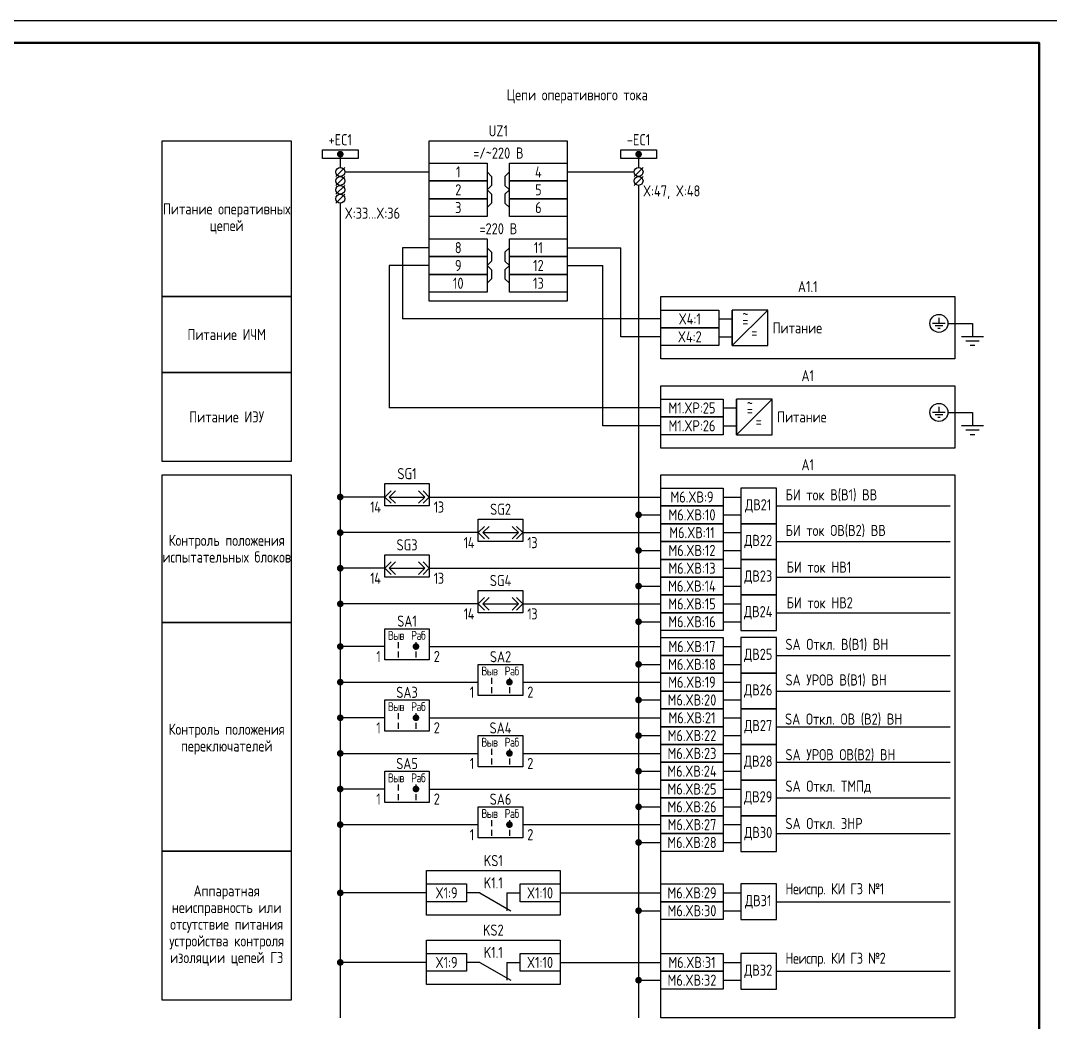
# Model space of a CAD drawing. Header units: millimetres. Extents: x -1117 to 3702, y -90 to 586.
# Drawn here: x 186.2 to 417.5, y 72 to 297 of the extents above; entities that cross this region are included whole.
import ezdxf

# ---------------------------------------------------------------- set-up
doc = ezdxf.new("R2010")
doc.units = ezdxf.units.MM
doc.styles.add('Gost_type_A', font='GOST_A.TTF')

# ---------------------------------------------------------------- blocks, each defined once
blk = doc.blocks.new('Формат_А3')
blk.add_lwpolyline([(-420, 297), (0, 297), (0, 0), (-420, 0)], close=True)
at = {"lineweight": 50}
blk.add_lwpolyline([(-400, 292), (-5, 292), (-5, 5), (-400, 5)], close=True, dxfattribs=at)
blk = doc.blocks.new('POINT')
at = {"const_width": 0.75}
blk.add_lwpolyline([(-0.375, 0, 1), (0.375, 0, 1)], format="xyb", close=True, dxfattribs=at)
blk = doc.blocks.new('Шинка')
blk.add_lwpolyline([(-4, 1), (4, 1), (4, -1), (-4, -1)], close=True)
blk.add_blockref('POINT', (0, 0))
blk = doc.blocks.new('БИ_разъем')
for p, q in [((0, 0), (1.41, 1.41)), ((0, 0), (1.41, 1.41)), ((0, 0), (1.41, -1.41)), ((0, 0), (1.41, -1.41)), ((1, 0), (2.41, 1.41)), ((1, 0), (2.41, -1.41)), ((1, 0), (9, 0)), ((9, 0), (7.59, 1.41)), ((9, 0), (7.59, -1.41)), ((10, 0), (8.59, 1.41)), ((10, 0), (8.59, 1.41)), ((10, 0), (8.59, -1.41)), ((10, 0), (8.59, -1.41))]:
    blk.add_line(p, q)
blk = doc.blocks.new('Переключатель_положение')
for p, q in [((2, 1), (2, -0.34)), ((2, -1.14), (2, -2.49))]:
    blk.add_line(p, q)

msp = doc.modelspace()

# ---------------------------------------------------------------- linework, layer by layer
for p, q in [((258, 267), (258, 264)), ((325, 267), (325, 264)), ((259, 264), (257, 262)), ((326, 264), (324, 262)), ((259, 262), (257, 260)), ((259.01, 263), (278, 263)), ((309, 263), (324, 263)), ((326, 262), (324, 260)), ((259, 260), (257, 258)), ((325, 260), (325, 73)), ((259, 258), (257, 256)), ((258, 256), (258, 73)), ((278, 246), (272, 246)), ((272, 246), (272, 230)), ((309, 246), (321, 246)), ((321, 226), (321, 246)), ((269, 242), (269, 210)), ((278, 242), (269, 242)), ((309, 242), (317, 242)), ((317, 206), (317, 242)), ((346, 224), (346, 232)), ((346, 224), (354, 232)), ((330, 230), (272, 230)), ((394.48, 229), (400, 229)), ((330, 226), (321, 226)), ((347, 204), (347, 212)), ((347, 204), (355, 212)), ((330, 210), (269, 210)), ((394.48, 209), (400, 209)), ((330, 206), (317, 206)), ((268, 190), (258, 190)), ((278, 190), (330, 190)), ((344, 190), (348, 190)), ((356, 188), (395, 188)), ((325, 186), (330, 186)), ((344, 186), (348, 186)), ((289, 182), (258, 182)), ((299, 182), (330, 182)), ((344, 182), (348, 182)), ((356, 180), (395, 180)), ((325, 178), (330, 178)), ((344, 178), (348, 178)), ((268, 174), (258, 174)), ((278, 174), (330, 174)), ((344, 174), (348, 174)), ((356, 172), (395, 172)), ((325, 170), (330, 170)), ((344, 170), (348, 170)), ((289, 166), (258, 166)), ((299, 166), (330, 166)), ((344, 166), (348, 166)), ((325, 162), (330, 162)), ((344, 162), (348, 162)), ((356, 164), (395, 164)), ((268, 156.42), (258, 156.42)), ((278, 156.42), (330, 156.42)), ((344, 156.42), (348, 156.42)), ((356, 154.42), (395, 154.42)), ((325, 152.42), (330, 152.42)), ((344, 152.42), (348, 152.42)), ((258, 148.42), (289, 148.42)), ((299, 148.42), (330, 148.42)), ((344, 148.42), (348, 148.42)), ((356, 146.42), (395, 146.42)), ((325, 144.42), (330, 144.42)), ((344, 144.42), (348, 144.42)), ((268, 140.42), (258, 140.42)), ((278, 140.42), (330, 140.42)), ((344, 140.42), (348, 140.42)), ((356, 138.42), (395, 138.42)), ((325, 136.42), (330, 136.42)), ((344, 136.42), (348, 136.42)), ((258, 132.42), (289, 132.42)), ((299, 132.42), (330, 132.42)), ((344, 132.42), (348, 132.42)), ((356, 130.42), (395, 130.42)), ((325, 128.42), (330, 128.42)), ((344, 128.42), (348, 128.42)), ((268, 124.42), (258, 124.42)), ((278, 124.42), (330, 124.42)), ((344, 124.42), (348, 124.42)), ((325, 120.42), (330, 120.42)), ((344, 120.42), (348, 120.42)), ((356, 122.42), (395, 122.42)), ((258, 116.42), (289, 116.42)), ((299, 116.42), (330, 116.42)), ((344, 116.42), (348, 116.42)), ((356, 114.42), (395, 114.42)), ((325, 112.42), (330, 112.42)), ((344, 112.42), (348, 112.42)), ((277.38, 101.09), (258, 101.09)), ((289.38, 101.09), (286.38, 101.09)), ((289.38, 101.09), (296.3, 97.09)), ((295.38, 101.09), (295.38, 97.09)), ((295.38, 101.09), (298.38, 101.09)), ((307.37, 101.09), (330, 101.09)), ((344, 101.09), (348, 101.09)), ((356, 99.09), (395, 99.09)), ((325, 97.09), (330, 97.09)), ((325, 97.09), (330, 97.09)), ((344, 97.09), (348, 97.09)), ((277.38, 85.48), (258, 85.48)), ((289.38, 85.48), (286.38, 85.48)), ((289.38, 85.48), (296.3, 81.48)), ((295.38, 85.48), (295.38, 81.48)), ((295.38, 85.48), (298.38, 85.48)), ((307.37, 85.48), (330, 85.48)), ((344, 85.48), (348, 85.48)), ((356, 83.48), (395, 83.48)), ((325, 81.48), (330, 81.48)), ((325, 81.48), (330, 81.48)), ((344, 81.48), (348, 81.48))]:
    msp.add_line(p, q)
at = {"ltscale": 4}
for p, q in [((343, 230), (346, 230)), ((343, 226), (346, 226)), ((344, 210), (347, 210)), ((344, 206), (347, 206))]:
    msp.add_line(p, q, dxfattribs=at)
at = {"ltscale": 4.32}
for p, q in [((393.89, 229), (391.04, 229)), ((392.46, 230.28), (392.46, 229)), ((400, 229), (400, 226)), ((393.32, 228.43), (391.61, 228.43)), ((392.75, 227.86), (392.18, 227.86)), ((402.5, 226), (397.5, 226)), ((401.5, 225), (398.5, 225)), ((400.5, 224), (399.5, 224)), ((393.89, 209), (391.04, 209)), ((393.32, 208.43), (391.61, 208.43)), ((392.46, 210.28), (392.46, 209)), ((400, 209), (400, 206)), ((392.75, 207.86), (392.18, 207.86)), ((402.5, 206), (397.5, 206)), ((401.5, 205), (398.5, 205)), ((400.5, 204), (399.5, 204))]:
    msp.add_line(p, q, dxfattribs=at)
for points in [[(246.98, 235), (218, 235), (218, 270), (246.98, 270)], [(278, 270), (309, 270), (309, 234), (278, 234)], [(278, 265), (291, 265), (291, 261), (278, 261)], [(296, 265), (309, 265), (309, 261), (296, 261)], [(278, 261), (291, 261), (291, 257), (278, 257)], [(296, 261), (309, 261), (309, 257), (296, 257)], [(278, 257), (291, 257), (291, 253), (278, 253)], [(296, 257), (309, 257), (309, 253), (296, 253)], [(278, 248), (291, 248), (291, 244), (278, 244)], [(296, 248), (309, 248), (309, 244), (296, 244)], [(278, 244), (291, 244), (291, 240), (278, 240)], [(296, 244), (309, 244), (309, 240), (296, 240)], [(278, 240), (291, 240), (291, 236), (278, 236)], [(296, 240), (309, 240), (309, 236), (296, 236)], [(246.98, 218), (218, 218), (218, 235), (246.98, 235)], [(330, 235), (396, 235), (396, 221), (330, 221)], [(330, 232), (343, 232), (343, 228), (330, 228)], [(330, 228), (343, 228), (343, 224), (330, 224)], [(246.99, 198), (218, 198), (218, 218), (246.99, 218)], [(330, 215), (396, 215), (396, 201), (330, 201)], [(330, 212), (344, 212), (344, 208), (330, 208)], [(330, 208), (344, 208), (344, 204), (330, 204)], [(247, 161.79), (218, 161.79), (218, 195), (247, 195)], [(330, 195), (396, 195), (396, 73), (330, 73)], [(268, 193), (278, 193), (278, 188), (268, 188)], [(330, 192), (344, 192), (344, 188), (330, 188)], [(330, 188), (344, 188), (344, 184), (330, 184)], [(289, 185), (299, 185), (299, 180), (289, 180)], [(330, 184), (344, 184), (344, 180), (330, 180)], [(330, 180), (344, 180), (344, 176), (330, 176)], [(268, 177), (278, 177), (278, 172), (268, 172)], [(330, 176), (344, 176), (344, 172), (330, 172)], [(330, 172), (344, 172), (344, 168), (330, 168)], [(289, 169), (299, 169), (299, 164), (289, 164)], [(330, 168), (344, 168), (344, 164), (330, 164)], [(330, 164), (344, 164), (344, 160), (330, 160)], [(246.97, 110.47), (218, 110.47), (218, 161.79), (246.97, 161.79)], [(268, 160.42), (278, 160.42), (278, 153.42), (268, 153.42)], [(330, 158.42), (344, 158.42), (344, 154.42), (330, 154.42)], [(330, 154.42), (344, 154.42), (344, 150.42), (330, 150.42)], [(289, 152.42), (299, 152.42), (299, 145.42), (289, 145.42)], [(330, 150.42), (344, 150.42), (344, 146.42), (330, 146.42)], [(330, 146.42), (344, 146.42), (344, 142.42), (330, 142.42)], [(268, 144.42), (278, 144.42), (278, 137.42), (268, 137.42)], [(330, 142.42), (344, 142.42), (344, 138.42), (330, 138.42)], [(330, 138.42), (344, 138.42), (344, 134.42), (330, 134.42)], [(289, 136.42), (299, 136.42), (299, 129.42), (289, 129.42)], [(330, 134.42), (344, 134.42), (344, 130.42), (330, 130.42)], [(330, 130.42), (344, 130.42), (344, 126.42), (330, 126.42)], [(268, 128.42), (278, 128.42), (278, 121.42), (268, 121.42)], [(330, 126.42), (344, 126.42), (344, 122.42), (330, 122.42)], [(289, 120.42), (299, 120.42), (299, 113.42), (289, 113.42)], [(330, 122.42), (344, 122.42), (344, 118.42), (330, 118.42)], [(330, 118.42), (344, 118.42), (344, 114.42), (330, 114.42)], [(330, 114.42), (344, 114.42), (344, 110.42), (330, 110.42)], [(246.97, 77), (218, 77), (218, 110.47), (246.97, 110.47)], [(277.38, 106.09), (307.37, 106.09), (307.37, 96.09), (277.38, 96.09)], [(277.38, 103.09), (286.37, 103.09), (286.37, 99.09), (277.38, 99.09)], [(298.38, 103.09), (307.37, 103.09), (307.37, 99.09), (298.38, 99.09)], [(330, 103.09), (344, 103.09), (344, 99.09), (330, 99.09)], [(330, 99.09), (344, 99.09), (344, 95.09), (330, 95.09)], [(277.38, 90.48), (307.37, 90.48), (307.37, 80.48), (277.38, 80.48)], [(277.38, 87.48), (286.37, 87.48), (286.37, 83.48), (277.38, 83.48)], [(298.38, 87.48), (307.37, 87.48), (307.37, 83.48), (298.38, 83.48)], [(330, 87.48), (344, 87.48), (344, 83.48), (330, 83.48)], [(330, 83.48), (344, 83.48), (344, 79.48), (330, 79.48)]]:
    msp.add_lwpolyline(points, close=True)
for points in [[(291, 263), (292, 262), (292, 260), (291, 259)], [(296, 263), (295, 262), (295, 260), (296, 259)], [(291, 259), (292, 258), (292, 256), (291, 255)], [(296, 259), (295, 258), (295, 256), (296, 255)], [(291, 246), (292, 245), (292, 243), (291, 242)], [(296, 246), (295, 245), (295, 243), (296, 242)], [(291, 242), (292, 241), (292, 239), (291, 238)], [(296, 242), (295, 241), (295, 239), (296, 238)]]:
    msp.add_lwpolyline(points)
at = {"ltscale": 4}
for points in [[(346, 224), (354, 224), (354, 232), (346, 232)], [(347, 204), (355, 204), (355, 212), (347, 212)], [(348, 184), (356, 184), (356, 192), (348, 192)], [(348, 176), (356, 176), (356, 184), (348, 184)], [(348, 168), (356, 168), (356, 176), (348, 176)], [(348, 160), (356, 160), (356, 168), (348, 168)], [(348, 150.42), (356, 150.42), (356, 158.42), (348, 158.42)], [(348, 142.42), (356, 142.42), (356, 150.42), (348, 150.42)], [(348, 134.42), (356, 134.42), (356, 142.42), (348, 142.42)], [(348, 126.42), (356, 126.42), (356, 134.42), (348, 134.42)], [(348, 118.42), (356, 118.42), (356, 126.42), (348, 126.42)], [(348, 110.42), (356, 110.42), (356, 118.42), (348, 118.42)], [(348, 95.09), (356, 95.09), (356, 103.09), (348, 103.09)], [(348, 79.48), (356, 79.48), (356, 87.48), (348, 87.48)]]:
    msp.add_lwpolyline(points, close=True, dxfattribs=at)
for centre, radius in [((258, 263), 1), ((325, 263), 1), ((258, 261), 1), ((325, 261), 1), ((258, 259), 1), ((258, 257), 1), ((392.46, 229), 2.02), ((392.46, 209), 2.02)]:
    msp.add_circle(centre, radius)

# ---------------------------------------------------------------- block references
at = {"color": 1}
msp.add_blockref('Формат_А3', (420, 0), dxfattribs=at)
for name, p in [('Шинка', (258, 267)), ('Шинка', (325, 267)), ('POINT', (258, 190)), ('БИ_разъем', (268, 190)), ('POINT', (325, 186)), ('POINT', (258, 182)), ('БИ_разъем', (289, 182)), ('POINT', (325, 178)), ('POINT', (258, 174)), ('БИ_разъем', (268, 174)), ('POINT', (325, 170)), ('POINT', (258, 166)), ('БИ_разъем', (289, 166)), ('POINT', (325, 162)), ('Переключатель_положение', (269, 156.42)), ('Переключатель_положение', (273, 156.42)), ('POINT', (258, 156.42)), ('POINT', (275, 156.42)), ('POINT', (325, 152.42)), ('POINT', (258, 148.42)), ('Переключатель_положение', (290, 148.42)), ('POINT', (296, 148.42)), ('Переключатель_положение', (294, 148.42)), ('POINT', (325, 144.42)), ('POINT', (258, 140.42)), ('Переключатель_положение', (269, 140.42)), ('POINT', (275, 140.42)), ('Переключатель_положение', (273, 140.42)), ('POINT', (325, 136.42)), ('POINT', (258, 132.42)), ('Переключатель_положение', (290, 132.42)), ('POINT', (296, 132.42)), ('Переключатель_положение', (294, 132.42)), ('POINT', (325, 128.42)), ('POINT', (258, 124.42)), ('Переключатель_положение', (269, 124.42)), ('POINT', (275, 124.42)), ('Переключатель_положение', (273, 124.42)), ('POINT', (325, 120.42)), ('POINT', (258, 116.42)), ('Переключатель_положение', (290, 116.42)), ('POINT', (296, 116.42)), ('Переключатель_положение', (294, 116.42)), ('POINT', (325, 112.42)), ('POINT', (258, 101.09)), ('POINT', (325, 97.09)), ('POINT', (325, 97.09)), ('POINT', (258, 85.48)), ('POINT', (325, 81.48)), ('POINT', (325, 81.48))]:
    msp.add_blockref(name, p)

# ---------------------------------------------------------------- texts
at = {"char_height": 2.5, "line_spacing_factor": 0.9, "style": 'Gost_type_A'}
for s, insert, width, attachment_point in [('Цепи оперативного тока', (311.25, 280), 197.5, 5), ('UZ1', (293.5, 271), 31, 8), ('=/~220 В', (293.5, 266), 31, 8), ('X:47, X:48', (326, 260), 16, 1), ('Питание оперативных цепей', (232.49, 252.5), 28.9833, 5), ('X:33...X:36', (259, 255), 16, 1), ('=220 В', (293.5, 249), 31, 8), ('A1.1', (363, 236), 66, 8), ('Питание ИЧМ', (232.49, 226.5), 28.9833, 5), ('A1', (363, 216), 66, 8), ('Питание ИЭУ', (232.5, 208), 28.9936, 5), ('A1', (363, 196), 66, 8), ('SG1', (273, 194), 10, 8), ('{\\T0.9;14}', (267, 189), 5, 3), ('{\\T0.9;13}', (279, 189), 5, 1), ('SG2', (294, 186), 10, 8), ('Контроль положения\\Pиспытательных блоков', (232.5, 178.4), 28.996, 5), ('SG3', (273, 178), 10, 8), ('{\\T0.9;14}', (288, 181), 5, 3), ('{\\T0.9;13}', (300, 181), 5, 1), ('{\\T0.9;14}', (267, 173), 5, 3), ('{\\T0.9;13}', (279, 173), 5, 1), ('SG4', (294, 170), 10, 8), ('{\\T0.9;14}', (288, 165), 5, 3), ('{\\T0.9;13}', (300, 165), 5, 1), ('Контроль положения\\Pпереключателей', (232.49, 135.63), 28.9737, 5), ('KS1', (292.38, 107.09), 30, 8), ('K1.1', (292.38, 102.09), 12, 8), ('Аппаратная неисправность или отсутствие питания устройства контроля изоляции цепей ГЗ', (232.49, 93.73), 28.9737, 5), ('KS2', (292.38, 91.48), 30, 8), ('K1.1', (292.38, 86.48), 12, 8)]:
    msp.add_mtext(s, dxfattribs=dict(at, insert=insert, width=width, attachment_point=attachment_point))
at = {"style": 'Gost_type_A'}
for s, insert, char_height, width, attachment_point in [('+EC1', (258, 269), 2.5, 10, 8), ('-EC1', (325, 269), 2.5, 10, 8), ('1', (284.5, 263), 2.5, 13, 5), ('4', (302.5, 263), 2.5, 13, 5), ('2', (284.5, 259), 2.5, 13, 5), ('5', (302.5, 259), 2.5, 13, 5), ('3', (284.5, 255), 2.5, 13, 5), ('6', (302.5, 255), 2.5, 13, 5), ('8', (284.5, 246), 2.5, 13, 5), ('11', (302.5, 246), 2.5, 13, 5), ('9', (284.5, 242), 2.5, 13, 5), ('12', (302.5, 242), 2.5, 13, 5), ('10', (284.5, 238), 2.5, 13, 5), ('13', (302.5, 238), 2.5, 13, 5), ('~', (349, 231.03), 2.5, 2.7, 5), ('X4:1', (336.5, 230), 2.5, 13, 5), ('=', (349, 229.53), 2.5, 6, 5), ('Питание', (360.67, 227.99), 2.5, 11.3452, 5), ('X4:2', (336.5, 226), 2.5, 13, 5), ('=', (351, 227), 2.5, 6, 5), ('M1.XP:25', (337, 210), 2.5, 13.9956, 5), ('~', (350, 211.03), 2.5, 2.7, 5), ('=', (350, 209.53), 2.5, 6, 5), ('Питание', (361.67, 207.99), 2.5, 11.3452, 5), ('M1.XP:26', (337, 206), 2.5, 13.9956, 5), ('=', (352, 207), 2.5, 6, 5), ('БИ ток В(В1) ВВ', (358, 189), 2.5, 44.5628, 7), ('M6.XВ:9', (337, 190), 2.5, 14, 5), ('ДВ21', (351.88, 188), 2.5, 7.7588, 5), ('M6.XВ:10', (337, 186), 2.5, 14, 5), ('M6.XВ:11', (337, 182), 2.5, 14, 5), ('БИ ток ОВ(В2) ВВ', (358, 181), 2.5, 44.5628, 7), ('ДВ22', (351.88, 180), 2.5, 7.7588, 5), ('M6.XВ:12', (337, 178), 2.5, 14, 5), ('M6.XВ:13', (337, 174), 2.5, 14, 5), ('ДВ23', (351.88, 172), 2.5, 7.7588, 5), ('БИ ток НВ1', (358.24, 173), 2.5, 46.8545, 7), ('M6.XВ:14', (337, 170), 2.5, 14, 5), ('M6.XВ:15', (337, 166), 2.5, 14, 5), ('\\pxt1;БИ ток НВ2', (358.24, 165), 2.5, 49.745, 7), ('ДВ24', (351.88, 164), 2.5, 7.7588, 5), ('SA1', (273, 160.88), 2.5, 10, 8), ('M6.XВ:16', (337, 162), 2.5, 14, 5), ('{\\T0.9;Выв}', (270.5, 158.92), 2, 5, 5), ('{\\T0.9;Раб}', (275.5, 158.92), 2, 5, 5), ('M6.XВ:17', (337, 156.42), 2.5, 14, 5), ('SA Откл. В(В1) ВН', (358, 155.42), 2.5, 42.0274, 7), ('{\\T0.9;1}', (267, 155.42), 2.5, 5, 3), ('SA2', (294, 152.88), 2.5, 10, 8), ('ДВ25', (351.88, 154.42), 2.5, 7.7588, 5), ('M6.XВ:18', (337, 152.42), 2.5, 14, 5), ('{\\T0.9;Выв}', (291.5, 150.92), 2, 5, 5), ('{\\T0.9;Раб}', (296.5, 150.92), 2, 5, 5), ('SA УРОВ В(В1) ВН', (358, 147.42), 2.5, 27.8465, 7), ('M6.XВ:19', (337, 148.42), 2.5, 14, 5), ('SA3', (273, 144.88), 2.5, 10, 8), ('{\\T0.9;1}', (288, 147.42), 2.5, 5, 3), ('{\\T0.9;2}', (300, 147.42), 2.5, 5, 1), ('ДВ26', (351.88, 146.42), 2.5, 7.7588, 5), ('{\\T0.9;Выв}', (270.5, 142.92), 2, 5, 5), ('{\\T0.9;Раб}', (275.5, 142.92), 2, 5, 5), ('M6.XВ:20', (337, 144.42), 2.5, 14, 5), ('M6.XВ:21', (337, 140.42), 2.5, 14, 5), ('SA Откл. ОВ (В2) ВН', (357.91, 138.64), 2.5, 40.0715, 7), ('{\\T0.9;1}', (267, 139.42), 2.5, 5, 3), ('SA4', (294, 136.88), 2.5, 10, 8), ('ДВ27', (351.88, 138.42), 2.5, 7.7588, 5), ('M6.XВ:22', (337, 136.42), 2.5, 14, 5), ('{\\T0.9;Выв}', (291.5, 134.92), 2, 5, 5), ('{\\T0.9;Раб}', (296.5, 134.92), 2, 5, 5), ('M6.XВ:23', (337, 132.42), 2.5, 14, 5), ('ДВ28', (351.88, 130.42), 2.5, 7.7588, 5), ('SA УРОВ ОВ(В2) ВН', (358, 130.64), 2.5, 27.8465, 7), ('SA5', (273, 128.88), 2.5, 10, 8), ('{\\T0.9;1}', (288, 131.42), 2.5, 5, 3), ('{\\T0.9;2}', (300, 131.42), 2.5, 5, 1), ('M6.XВ:24', (337, 128.42), 2.5, 14, 5), ('{\\T0.9;Выв}', (270.5, 126.92), 2, 5, 5), ('{\\T0.9;Раб}', (275.5, 126.92), 2, 5, 5), ('M6.XВ:25', (337, 124.42), 2.5, 14, 5), ('SA Откл. ТМПд', (358, 123.42), 2.5, 27.8465, 7), ('{\\T0.9;1}', (267, 123.42), 2.5, 5, 3), ('SA6', (294, 120.88), 2.5, 10, 8), ('ДВ29', (351.88, 122.42), 2.5, 7.7588, 5), ('M6.XВ:26', (337, 120.42), 2.5, 14, 5), ('{\\T0.9;Выв}', (291.5, 118.92), 2, 5, 5), ('{\\T0.9;Раб}', (296.5, 118.92), 2, 5, 5), ('M6.XВ:27', (337, 116.42), 2.5, 14, 5), ('ДВ30', (351.88, 114.42), 2.5, 7.7588, 5), ('SA Откл. ЗНР', (358, 115.42), 2.5, 27.8465, 7), ('{\\T0.9;1}', (288, 115.42), 2.5, 5, 3), ('{\\T0.9;2}', (300, 115.42), 2.5, 5, 1), ('M6.XВ:28', (337, 112.42), 2.5, 14, 5), ('X1:9', (281.87, 101.09), 2.5, 9.0043, 5), ('X1:10', (302.87, 101.09), 2.5, 9.0043, 5), ('M6.XВ:29', (337, 101.09), 2.5, 14, 5), ('ДВ31', (351.88, 99.09), 2.5, 7.7588, 5), ('M6.XВ:30', (337, 97.09), 2.5, 14, 5), ('X1:9', (281.87, 85.48), 2.5, 9.0043, 5), ('X1:10', (302.87, 85.48), 2.5, 9.0043, 5), ('M6.XВ:31', (337, 85.48), 2.5, 14, 5), ('ДВ32', (351.88, 83.48), 2.5, 7.7588, 5), ('M6.XВ:32', (337, 81.48), 2.5, 14, 5)]:
    msp.add_mtext(s, dxfattribs=dict(at, insert=insert, char_height=char_height, width=width, attachment_point=attachment_point))
at = {"char_height": 2.5, "attachment_point": 1, "style": 'Gost_type_A'}
for insert in [(279, 155.43), (279, 139.43), (279, 123.43)]:
    msp.add_mtext('{\\T0.9;2}', dxfattribs=dict(at, insert=insert))
at = {"color": 6, "char_height": 2.5, "width": 40, "attachment_point": 7, "style": 'Gost_type_A'}
for s, insert in [('{\\T0.95;Неиспр. КИ ГЗ №1}', (358, 100.09)), ('{\\T0.95;Неиспр. КИ ГЗ №2}', (358, 84.48))]:
    msp.add_mtext(s, dxfattribs=dict(at, insert=insert))

doc.saveas('drawing.dxf')
